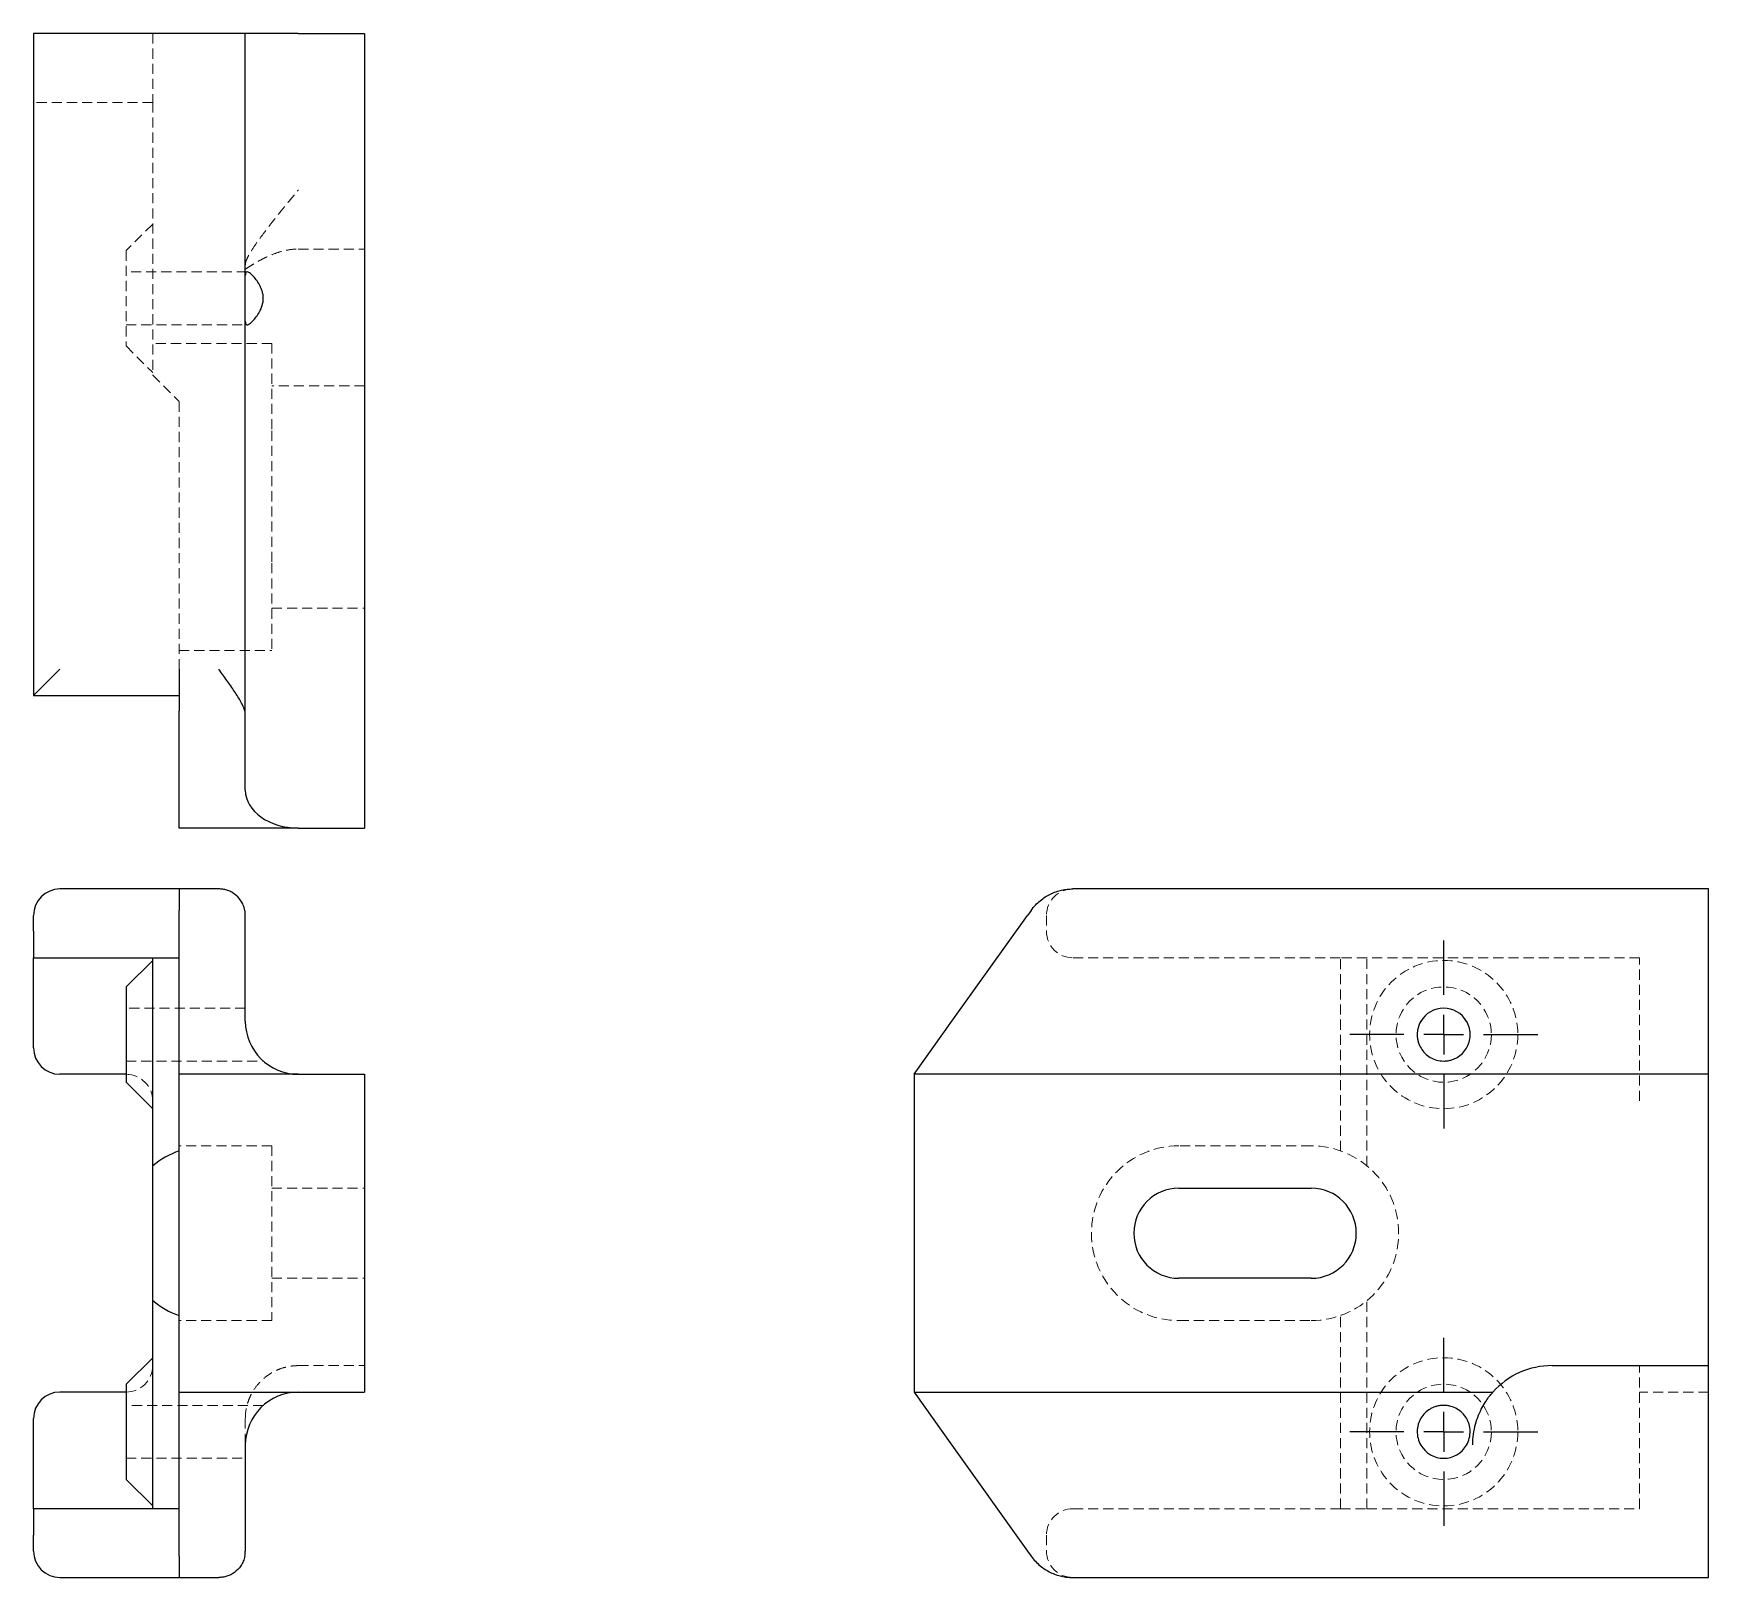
# Model space of a CAD drawing. Header units: millimetres. Extents: x 62 to 273, y 14 to 208.
import ezdxf

# ---------------------------------------------------------------- set-up
doc = ezdxf.new("R2010")
doc.units = ezdxf.units.MM
doc.linetypes.add('HIDDEN', pattern=[1.905, 1.27, -0.635])
doc.layers.add('10', color=7, linetype='Continuous')

# ---------------------------------------------------------------- blocks, each defined once
blk = doc.blocks.new('SW_CENTERMARKSYMBOL_0')
at = {"layer": '10', "color": 0}
for p, q in [((0, 5), (0, 11.83)), ((0, 0), (0, 2.5)), ((-5, 0), (-11.83, 0)), ((0, 0), (-2.5, 0)), ((0, 0), (0, -2.5)), ((0, 0), (2.5, 0)), ((5, 0), (11.83, 0)), ((0, -5), (0, -11.83))]:
    blk.add_line(p, q, dxfattribs=at)
blk = doc.blocks.new('SW_CENTERMARKSYMBOL_1')
at = {"layer": '10', "color": 0}
for p, q in [((0, 5), (0, 11.83)), ((0, 0), (0, 2.5)), ((-5, 0), (-11.83, 0)), ((0, 0), (-2.5, 0)), ((0, 0), (0, -2.5)), ((0, 0), (2.5, 0)), ((5, 0), (11.83, 0)), ((0, -5), (0, -11.83))]:
    blk.add_line(p, q, dxfattribs=at)

msp = doc.modelspace()

# ---------------------------------------------------------------- linework, layer by layer
at = {"color": 7, "linetype": 'Continuous', "lineweight": 25}
for p, q in [((62.17, 208), (62.17, 124.67)), ((65.5, 208), (62.17, 208)), ((85.5, 208), (65.5, 208)), ((88.83, 208), (85.5, 208)), ((88.83, 122.29), (88.83, 208)), ((95.5, 208), (88.83, 208)), ((95.5, 208), (103.83, 208)), ((103.83, 208), (103.83, 108)), ((65.5, 128), (62.17, 124.67)), ((80.5, 128), (80.5, 122.74)), ((62.17, 124.67), (80.5, 124.67)), ((80.5, 108), (80.5, 122.74)), ((88.83, 112.76), (88.83, 122.29)), ((95.5, 108), (80.5, 108)), ((95.5, 108), (103.83, 108)), ((80.5, 100.33), (65.5, 100.33)), ((85.5, 100.33), (80.5, 100.33)), ((80.5, 100.33), (80.5, 97.63)), ((273, 100.33), (192.99, 100.33)), ((273, 97), (273, 100.33)), ((62.17, 95), (62.17, 97)), ((80.5, 77), (80.5, 97.63)), ((88.83, 83.67), (88.83, 97)), ((177.76, 83.67), (187.29, 97)), ((187.74, 97.63), (187.29, 97)), ((273, 83.67), (273, 97)), ((62.17, 95), (62.17, 91.67)), ((62.17, 91.67), (80.5, 91.67)), ((62.17, 80.33), (62.17, 91.67)), ((77.17, 91.33), (73.83, 88)), ((77.17, 65.49), (77.17, 91.67)), ((73.83, 88), (73.83, 82)), ((173, 77), (177.76, 83.67)), ((273, 77), (273, 83.67)), ((73.83, 82), (73.83, 76)), ((73.83, 77), (65.5, 77)), ((73.83, 76), (77.17, 72.67)), ((95.5, 77), (80.5, 77)), ((80.5, 37), (80.5, 77)), ((95.5, 77), (103.83, 77)), ((103.83, 77), (103.83, 37)), ((173, 77), (173, 37)), ((273, 77), (173, 77)), ((273, 40.33), (273, 77)), ((77.17, 48.51), (77.17, 65.49)), ((206.33, 62.67), (223, 62.67)), ((223, 51.33), (206.33, 51.33)), ((77.17, 22.33), (77.17, 48.51)), ((77.17, 41.33), (73.83, 38)), ((253.31, 40.33), (273, 40.33)), ((273, 33.67), (273, 40.33)), ((73.83, 38), (73.83, 32)), ((73.83, 37), (65.5, 37)), ((80.5, 16.37), (80.5, 37)), ((80.5, 37), (95.5, 37)), ((95.5, 37), (103.83, 37)), ((173, 37), (245.87, 37)), ((173, 37), (177.76, 30.33)), ((62.17, 22.33), (62.17, 33.67)), ((73.83, 32), (73.83, 26)), ((273, 17), (273, 33.67)), ((88.83, 30.33), (88.83, 17)), ((177.76, 30.33), (187.29, 17)), ((73.83, 26), (77.17, 22.67)), ((80.5, 22.33), (62.17, 22.33)), ((62.17, 22.33), (62.17, 19)), ((62.17, 17), (62.17, 19)), ((187.29, 17), (187.74, 16.37)), ((273, 13.67), (273, 17)), ((80.5, 16.37), (80.5, 13.67)), ((65.5, 13.67), (80.5, 13.67)), ((80.5, 13.67), (85.5, 13.67)), ((192.99, 13.67), (273, 13.67))]:
    msp.add_line(p, q, dxfattribs=at)
at = {"color": 7, "linetype": 'HIDDEN', "lineweight": 18}
for p, q in [((77.17, 208), (77.17, 199.33)), ((77.17, 199.33), (62.17, 199.33)), ((77.17, 199.33), (77.17, 165)), ((77.17, 184), (73.83, 180.67)), ((73.83, 180.67), (73.83, 168.67)), ((95.5, 180.87), (103.83, 180.87)), ((89.05, 178), (73.83, 178)), ((73.83, 171.33), (89.06, 171.33)), ((73.83, 168.67), (77.17, 165.33)), ((92.17, 169), (77.17, 169)), ((92.17, 169), (92.17, 158)), ((77.17, 165), (80.5, 161.67)), ((103.83, 163.67), (92.17, 163.67)), ((80.5, 128), (80.5, 161.67)), ((92.17, 158), (92.17, 141.33)), ((92.17, 141.33), (92.17, 130.33)), ((92.17, 135.67), (103.83, 135.67)), ((80.5, 130.33), (92.17, 130.33)), ((189.67, 97), (189.67, 95)), ((193, 91.67), (226.67, 91.67)), ((230, 91.67), (226.67, 91.67)), ((226.67, 67.37), (226.67, 91.67)), ((230, 65.49), (230, 91.67)), ((264.33, 91.67), (230, 91.67)), ((264.33, 73.67), (264.33, 91.67)), ((88.83, 85.33), (73.83, 85.33)), ((73.83, 78.67), (91.08, 78.67)), ((92.17, 68), (80.5, 68)), ((92.17, 68), (92.17, 46)), ((223, 68), (206.33, 68)), ((92.17, 62.67), (103.83, 62.67)), ((92.17, 51.33), (103.83, 51.33)), ((230, 22.33), (230, 48.51)), ((226.67, 22.33), (226.67, 46.63)), ((92.17, 46), (80.5, 46)), ((206.33, 46), (223, 46)), ((95.5, 40.33), (103.83, 40.33)), ((264.33, 22.33), (264.33, 40.33)), ((273, 37), (264.33, 37)), ((91.07, 35.33), (73.83, 35.33)), ((88.83, 33.67), (88.83, 30.36)), ((73.83, 28.67), (88.83, 28.67)), ((226.67, 22.33), (193, 22.33)), ((226.67, 22.33), (230, 22.33)), ((230, 22.33), (264.33, 22.33)), ((189.67, 19), (189.67, 17))]:
    msp.add_line(p, q, dxfattribs=at)
for centre, radius in [((239.67, 82), 9.33), ((239.67, 82), 6), ((239.67, 32), 9.33), ((239.67, 32), 6)]:
    msp.add_circle(centre, radius, dxfattribs=at)
at = {"color": 7, "linetype": 'Continuous', "lineweight": 25}
for centre, radius, start, end in [((65.5, 97), 3.33, 90, 180), ((85.5, 97), 3.33, 0, 10.8862), ((239.67, 82), 3.33, 30, 150), ((95.5, 83.67), 6.67, 180, 270), ((65.5, 80.33), 3.33, 180, 270), ((84.17, 57), 11, 109.4712, 129.5212), ((206.33, 57), 5.67, 90, 270), ((223, 57), 5.67, 270, 90), ((84.17, 57), 11, 230.4788, 250.5288), ((253.31, 30.36), 9.98, 90, 138.2496), ((65.5, 33.67), 3.33, 90, 180), ((95.5, 30.33), 6.67, 90, 180), ((239.67, 32), 3.33, 210, 330), ((65.5, 17), 3.33, 180, 270), ((85.5, 17), 3.33, 349.1138, 0)]:
    msp.add_arc(centre, radius, start, end, dxfattribs=at)
at = {"color": 7, "linetype": 'HIDDEN', "lineweight": 18}
for centre, radius, start, end in [((193, 97), 3.33, 90, 180), ((193, 95), 3.33, 180, 270), ((73.83, 73.67), 3.33, 0, 90), ((206.33, 57), 11, 90, 270), ((223, 57), 11, 270, 90), ((73.83, 40.33), 3.33, 270, 0), ((193, 19), 3.33, 90, 180), ((193, 17), 3.33, 180, 269.8175)]:
    msp.add_arc(centre, radius, start, end, dxfattribs=at)
at = {"color": 7, "linetype": 'Continuous', "lineweight": 25}
for centre, major_axis, start_param, end_param in [((85.5, 122.29), (3.33, 0), 0, 0.189999), ((95.5, 112.76), (6.67, 0), 3.141593, 4.712389)]:
    msp.add_ellipse(centre, major_axis=major_axis, ratio=0.714286, start_param=start_param, end_param=end_param, dxfattribs=at)
at = {"color": 7, "linetype": 'HIDDEN', "lineweight": 18}
for points, knots in [([(88.83, 178.9), (88.83, 179.1), (88.9, 179.34), (89.09, 179.77), (89.17, 179.93), (89.35, 180.25), (89.45, 180.42), (89.77, 180.95), (90.02, 181.32), (90.59, 182.11), (90.89, 182.52), (91.52, 183.36), (91.86, 183.79), (92.38, 184.46), (92.56, 184.68), (92.91, 185.13), (93.09, 185.35), (93.64, 186.03), (94.01, 186.48), (94.56, 187.16), (94.75, 187.39), (95.12, 187.85), (95.31, 188.08), (95.5, 188.31)], [0, 0, 0, 0, 0.125, 0.125, 0.1875, 0.1875, 0.25, 0.25, 0.375, 0.375, 0.5, 0.5, 0.625, 0.625, 0.6875, 0.6875, 0.75, 0.75, 0.875, 0.875, 0.9375, 0.9375, 1, 1, 1, 1]), ([(88.83, 178.33), (88.83, 178.33), (88.88, 178.36), (89.06, 178.48), (89.2, 178.57), (89.55, 178.79), (89.75, 178.92), (90.24, 179.2), (90.51, 179.36), (91.11, 179.68), (91.44, 179.84), (92.14, 180.15), (92.51, 180.3), (93.31, 180.56), (93.73, 180.67), (94.6, 180.82), (95.04, 180.87), (95.5, 180.87)], [0, 0, 0, 0, 0.125, 0.125, 0.25, 0.25, 0.375, 0.375, 0.5, 0.5, 0.625, 0.625, 0.75, 0.75, 0.875, 0.875, 1, 1, 1, 1]), ([(88.83, 33.67), (88.83, 34.24), (88.9, 34.77), (89.09, 35.53), (89.17, 35.78), (89.35, 36.25), (89.45, 36.47), (89.77, 37.11), (90.02, 37.5), (90.59, 38.19), (90.89, 38.5), (91.52, 39.03), (91.86, 39.27), (92.38, 39.56), (92.56, 39.65), (92.91, 39.81), (93.09, 39.89), (93.64, 40.08), (94.01, 40.17), (94.56, 40.27), (94.75, 40.29), (95.12, 40.33), (95.31, 40.33), (95.5, 40.33)], [0, 0, 0, 0, 0.125, 0.125, 0.1875, 0.1875, 0.25, 0.25, 0.375, 0.375, 0.5, 0.5, 0.625, 0.625, 0.6875, 0.6875, 0.75, 0.75, 0.875, 0.875, 0.9375, 0.9375, 1, 1, 1, 1])]:
    msp.add_open_spline(points, degree=3, knots=knots, dxfattribs=at)
at = {"color": 7, "linetype": 'Continuous', "lineweight": 25}
for points, knots in [([(88.83, 171.78), (88.83, 171.62), (88.85, 171.51), (88.91, 171.4), (88.93, 171.37), (88.99, 171.34), (89.03, 171.33), (89.11, 171.34), (89.16, 171.35), (89.26, 171.4), (89.31, 171.43), (89.49, 171.55), (89.62, 171.67), (89.9, 171.96), (90.05, 172.13), (90.34, 172.51), (90.48, 172.73), (90.75, 173.21), (90.87, 173.48), (91.04, 174.05), (91.09, 174.36), (91.09, 174.83), (91.08, 174.98), (91.03, 175.28), (90.99, 175.43), (90.91, 175.72), (90.86, 175.85), (90.74, 176.12), (90.68, 176.25), (90.48, 176.61), (90.34, 176.82), (90.05, 177.21), (89.9, 177.38), (89.69, 177.59), (89.62, 177.66), (89.49, 177.77), (89.43, 177.82), (89.25, 177.94), (89.15, 177.99), (89.03, 178), (88.99, 178), (88.93, 177.96), (88.91, 177.94), (88.87, 177.86), (88.86, 177.82), (88.84, 177.7), (88.83, 177.63), (88.83, 177.55)], [0, 0, 0, 0, 0.0625, 0.0625, 0.09375, 0.09375, 0.125, 0.125, 0.15625, 0.15625, 0.1875, 0.1875, 0.25, 0.25, 0.3125, 0.3125, 0.375, 0.375, 0.4375, 0.4375, 0.5, 0.5, 0.53125, 0.53125, 0.5625, 0.5625, 0.59375, 0.59375, 0.625, 0.625, 0.6875, 0.6875, 0.75, 0.75, 0.78125, 0.78125, 0.8125, 0.8125, 0.875, 0.875, 0.90625, 0.90625, 0.9375, 0.9375, 0.96875, 0.96875, 1, 1, 1, 1]), ([(88.77, 122.74), (88.73, 122.91), (88.66, 123.09), (88.49, 123.47), (88.39, 123.67), (88.04, 124.3), (87.76, 124.73), (87.32, 125.41), (87.16, 125.64), (86.84, 126.11), (86.68, 126.34), (86.35, 126.81), (86.18, 127.04), (85.84, 127.51), (85.67, 127.75), (85.5, 127.99)], [0, 0, 0, 0, 0.125, 0.125, 0.25, 0.25, 0.5, 0.5, 0.625, 0.625, 0.75, 0.75, 0.875, 0.875, 1, 1, 1, 1]), ([(88.77, 97.63), (88.73, 97.87), (88.66, 98.09), (88.49, 98.49), (88.39, 98.68), (88.04, 99.2), (87.76, 99.47), (87.32, 99.8), (87.16, 99.9), (86.84, 100.06), (86.68, 100.12), (86.35, 100.23), (86.18, 100.27), (85.84, 100.32), (85.67, 100.33), (85.5, 100.33)], [0, 0, 0, 0, 0.125, 0.125, 0.25, 0.25, 0.5, 0.5, 0.625, 0.625, 0.75, 0.75, 0.875, 0.875, 1, 1, 1, 1]), ([(187.74, 97.63), (187.91, 97.87), (188.09, 98.09), (188.47, 98.49), (188.67, 98.68), (189.3, 99.2), (189.73, 99.47), (190.41, 99.8), (190.64, 99.9), (191.11, 100.06), (191.34, 100.12), (191.81, 100.23), (192.04, 100.27), (192.51, 100.32), (192.75, 100.33), (192.99, 100.33)], [0, 0, 0, 0, 0.125, 0.125, 0.25, 0.25, 0.5, 0.5, 0.625, 0.625, 0.75, 0.75, 0.875, 0.875, 1, 1, 1, 1]), ([(236.78, 83.67), (236.62, 83.4), (236.51, 83.11), (236.4, 82.66), (236.37, 82.51), (236.34, 82.21), (236.33, 82.06), (236.34, 81.76), (236.35, 81.61), (236.4, 81.32), (236.43, 81.18), (236.55, 80.77), (236.67, 80.51), (236.96, 80.04), (237.13, 79.82), (237.51, 79.44), (237.73, 79.27), (238.21, 78.99), (238.48, 78.87), (239.05, 78.71), (239.36, 78.67), (239.83, 78.67), (239.98, 78.68), (240.28, 78.72), (240.43, 78.75), (240.72, 78.83), (240.85, 78.88), (241.12, 79), (241.25, 79.06), (241.61, 79.28), (241.82, 79.44), (242.21, 79.83), (242.38, 80.04), (242.59, 80.39), (242.66, 80.52), (242.77, 80.77), (242.82, 80.91), (242.94, 81.32), (242.99, 81.61), (243, 82.05), (243, 82.21), (242.96, 82.51), (242.94, 82.66), (242.86, 82.96), (242.82, 83.1), (242.7, 83.39), (242.63, 83.53), (242.55, 83.67)], [0, 0, 0, 0, 0.0625, 0.0625, 0.09375, 0.09375, 0.125, 0.125, 0.15625, 0.15625, 0.1875, 0.1875, 0.25, 0.25, 0.3125, 0.3125, 0.375, 0.375, 0.4375, 0.4375, 0.5, 0.5, 0.53125, 0.53125, 0.5625, 0.5625, 0.59375, 0.59375, 0.625, 0.625, 0.6875, 0.6875, 0.75, 0.75, 0.78125, 0.78125, 0.8125, 0.8125, 0.875, 0.875, 0.90625, 0.90625, 0.9375, 0.9375, 0.96875, 0.96875, 1, 1, 1, 1]), ([(243.33, 30.36), (243.33, 30.81), (243.36, 31.26), (243.48, 32.13), (243.57, 32.56), (243.79, 33.36), (243.92, 33.74), (244.2, 34.45), (244.36, 34.78), (244.68, 35.37), (244.84, 35.64), (245.15, 36.11), (245.3, 36.31), (245.56, 36.64), (245.67, 36.78), (245.82, 36.95), (245.87, 37), (245.87, 37)], [0, 0, 0, 0, 0.125, 0.125, 0.25, 0.25, 0.375, 0.375, 0.5, 0.5, 0.625, 0.625, 0.75, 0.75, 0.875, 0.875, 1, 1, 1, 1]), ([(242.55, 30.33), (242.71, 30.6), (242.82, 30.89), (242.97, 31.49), (243.01, 31.8), (242.99, 32.39), (242.94, 32.68), (242.82, 33.09), (242.77, 33.23), (242.66, 33.48), (242.59, 33.61), (242.38, 33.96), (242.21, 34.18), (241.82, 34.56), (241.6, 34.73), (241.12, 35.01), (240.86, 35.13), (240.42, 35.25), (240.28, 35.28), (239.97, 35.32), (239.82, 35.33), (239.51, 35.33), (239.35, 35.32), (239.05, 35.28), (238.9, 35.25), (238.61, 35.17), (238.48, 35.12), (238.21, 35), (238.09, 34.94), (237.73, 34.72), (237.51, 34.56), (237.12, 34.17), (236.95, 33.96), (236.67, 33.49), (236.55, 33.23), (236.43, 32.82), (236.4, 32.68), (236.35, 32.39), (236.34, 32.24), (236.33, 31.79), (236.36, 31.49), (236.51, 30.89), (236.62, 30.6), (236.78, 30.33)], [0, 0, 0, 0, 0.0625, 0.0625, 0.125, 0.125, 0.1875, 0.1875, 0.21875, 0.21875, 0.25, 0.25, 0.3125, 0.3125, 0.375, 0.375, 0.4375, 0.4375, 0.46875, 0.46875, 0.5, 0.5, 0.53125, 0.53125, 0.5625, 0.5625, 0.59375, 0.59375, 0.625, 0.625, 0.6875, 0.6875, 0.75, 0.75, 0.8125, 0.8125, 0.84375, 0.84375, 0.875, 0.875, 0.9375, 0.9375, 1, 1, 1, 1]), ([(88.77, 16.37), (88.73, 16.13), (88.66, 15.91), (88.49, 15.51), (88.39, 15.32), (88.04, 14.8), (87.76, 14.53), (87.32, 14.2), (87.16, 14.1), (86.84, 13.94), (86.68, 13.88), (86.35, 13.77), (86.18, 13.73), (85.84, 13.68), (85.67, 13.67), (85.5, 13.67)], [0, 0, 0, 0, 0.125, 0.125, 0.25, 0.25, 0.5, 0.5, 0.625, 0.625, 0.75, 0.75, 0.875, 0.875, 1, 1, 1, 1]), ([(187.74, 16.37), (187.91, 16.13), (188.09, 15.91), (188.47, 15.51), (188.67, 15.32), (189.3, 14.8), (189.73, 14.53), (190.41, 14.2), (190.64, 14.1), (191.11, 13.94), (191.34, 13.88), (191.81, 13.77), (192.04, 13.73), (192.51, 13.68), (192.75, 13.67), (192.99, 13.67)], [0, 0, 0, 0, 0.125, 0.125, 0.25, 0.25, 0.5, 0.5, 0.625, 0.625, 0.75, 0.75, 0.875, 0.875, 1, 1, 1, 1])]:
    msp.add_open_spline(points, degree=3, knots=knots, dxfattribs=at)

# ---------------------------------------------------------------- block references
at = {"layer": '10'}
for name, p in [('SW_CENTERMARKSYMBOL_0', (239.67, 82)), ('SW_CENTERMARKSYMBOL_1', (239.67, 32))]:
    msp.add_blockref(name, p, dxfattribs=at)

doc.saveas('drawing.dxf')
